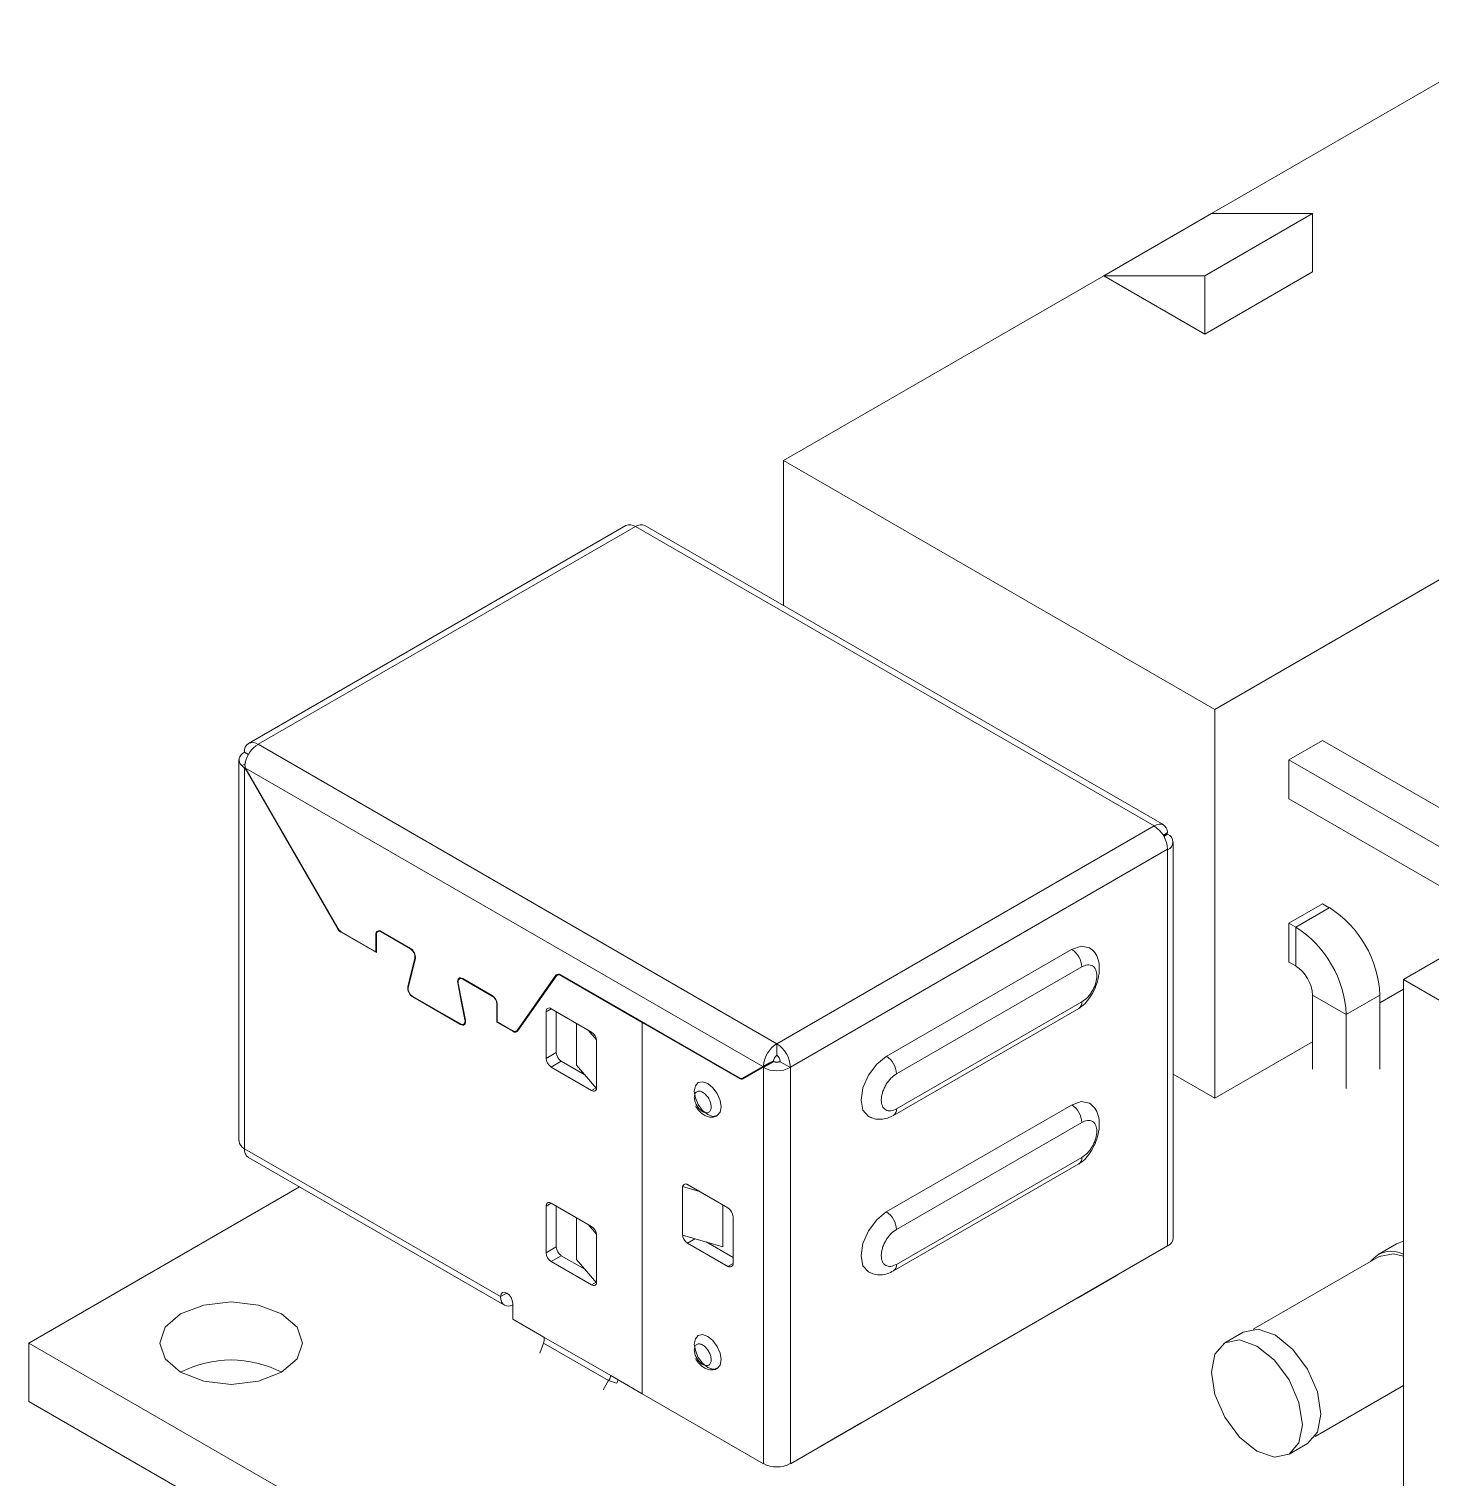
# Model space of a CAD drawing. Header units: millimetres. Extents: x -37 to 256, y 6 to 200.
# Drawn here: x 189.16 to 203.86, y 182.93 to 198.13 of the extents above; entities that cross this region are included whole.
import ezdxf

# ---------------------------------------------------------------- set-up
doc = ezdxf.new("R2010")
doc.units = ezdxf.units.MM

msp = doc.modelspace()

# ---------------------------------------------------------------- linework, layer by layer
at = {"color": 7, "linetype": 'Continuous', "lineweight": 15}
for p, q in [((204.927, 198.133), (201.568, 196.194)), ((201.568, 196.194), (200.437, 195.541)), ((201.497, 195.541), (202.629, 196.194)), ((202.629, 196.194), (201.568, 196.194)), ((202.629, 196.194), (202.629, 195.582)), ((200.437, 195.541), (197.078, 193.602)), ((200.437, 195.541), (201.497, 194.928)), ((200.437, 195.541), (201.497, 195.541)), ((201.497, 194.928), (202.629, 195.582)), ((201.497, 195.541), (201.497, 194.928)), ((201.603, 190.989), (209.452, 195.52)), ((197.078, 193.602), (201.603, 190.989)), ((197.078, 193.602), (197.078, 192.077)), ((195.422, 192.918), (191.462, 190.632)), ((191.562, 190.622), (195.522, 192.908)), ((195.522, 192.908), (200.967, 189.765)), ((201.067, 189.775), (195.622, 192.918)), ((201.603, 190.989), (201.603, 186.907)), ((202.735, 190.663), (202.381, 190.458)), ((204.75, 189.499), (202.735, 190.663)), ((191.462, 190.516), (191.421, 190.54)), ((197.007, 187.479), (191.562, 190.622)), ((191.362, 190.459), (191.362, 186.458)), ((191.426, 190.412), (191.391, 190.4)), ((191.429, 190.376), (191.421, 190.371)), ((191.421, 186.376), (191.421, 190.371)), ((196.859, 187.238), (191.43, 190.372)), ((192.399, 188.691), (191.437, 190.358)), ((204.396, 189.295), (202.381, 190.458)), ((202.381, 190.458), (202.381, 190.05)), ((191.437, 190.35), (192.395, 188.689)), ((207.189, 190.234), (203.583, 188.153)), ((204.396, 188.887), (202.381, 190.05)), ((200.967, 189.765), (197.007, 187.479)), ((201.063, 189.666), (201.108, 189.696)), ((201.101, 189.687), (201.063, 189.665)), ((201.101, 189.687), (201.063, 189.665)), ((201.093, 189.674), (201.067, 189.659)), ((201.069, 189.655), (201.108, 189.678)), ((201.108, 189.696), (201.101, 189.687)), ((201.167, 185.437), (201.167, 189.596)), ((201.108, 189.52), (197.149, 187.234)), ((201.108, 189.514), (201.108, 189.52)), ((201.108, 185.355), (201.108, 189.514)), ((202.735, 188.948), (202.381, 188.744)), ((202.452, 188.703), (202.805, 188.907)), ((202.805, 188.907), (202.735, 188.948)), ((202.381, 188.744), (202.381, 188.335)), ((202.452, 188.703), (202.381, 188.744)), ((202.452, 188.295), (202.452, 188.703)), ((192.8, 188.444), (192.433, 188.655)), ((192.433, 188.65), (192.805, 188.435)), ((192.8, 188.627), (192.8, 188.444)), ((192.805, 188.435), (192.805, 188.624)), ((192.835, 188.665), (192.819, 188.656)), ((193.162, 188.479), (192.853, 188.658)), ((192.853, 188.652), (193.162, 188.474)), ((192.8, 188.444), (192.805, 188.446)), ((193.209, 188.378), (193.171, 188.224)), ((198.156, 187.346), (200.101, 188.469)), ((193.139, 188.069), (193.214, 188.373)), ((198.262, 187.162), (200.207, 188.285)), ((202.452, 188.295), (202.381, 188.335)), ((193.171, 188.224), (193.135, 188.076)), ((193.659, 188.117), (193.695, 187.927)), ((193.701, 187.917), (193.663, 188.115)), ((193.692, 188.17), (193.676, 188.161)), ((194.02, 187.984), (193.71, 188.163)), ((193.71, 188.157), (194.02, 187.979)), ((194.689, 188.197), (194.281, 187.616)), ((194.285, 187.611), (194.694, 188.192)), ((194.719, 188.209), (194.702, 188.199)), ((196.614, 187.12), (194.74, 188.202)), ((194.74, 188.196), (195.593, 187.703)), ((203.583, 188.153), (210.018, 184.438)), ((203.583, 188.153), (203.583, 182.09)), ((193.687, 187.687), (193.186, 187.976)), ((193.186, 187.97), (193.687, 187.681)), ((193.695, 187.927), (193.733, 187.729)), ((202.629, 187.988), (202.982, 187.784)), ((202.629, 187.988), (202.629, 187.213)), ((202.982, 187.784), (203.336, 187.988)), ((203.336, 187.907), (203.583, 188.05)), ((203.336, 187.988), (203.336, 187.213)), ((193.738, 187.727), (193.701, 187.917)), ((194.068, 187.895), (194.068, 187.706)), ((194.073, 187.709), (194.073, 187.893)), ((194.585, 187.325), (194.585, 187.815)), ((194.638, 187.846), (195.063, 187.601)), ((194.691, 187.387), (194.691, 187.815)), ((198.231, 186.726), (200.176, 187.849)), ((200.207, 187.917), (198.262, 186.795)), ((202.982, 187.784), (202.982, 187.009)), ((193.721, 187.683), (193.736, 187.692)), ((194.068, 187.706), (194.073, 187.709)), ((194.068, 187.706), (194.24, 187.607)), ((194.24, 187.612), (194.073, 187.709)), ((194.274, 187.609), (194.292, 187.62)), ((194.903, 187.254), (194.903, 187.693)), ((195.027, 187.622), (195.115, 187.52)), ((195.598, 187.706), (195.593, 187.703)), ((195.593, 187.703), (196.614, 187.114)), ((195.593, 187.703), (195.593, 183.804)), ((195.116, 187.009), (195.116, 187.519)), ((195.116, 187.509), (195.116, 187.019)), ((197.007, 187.356), (197.007, 187.479)), ((201.603, 186.907), (202.629, 187.498)), ((194.691, 187.387), (194.585, 187.325)), ((194.744, 187.295), (194.638, 187.234)), ((195.063, 186.989), (194.638, 187.234)), ((194.992, 187.152), (194.744, 187.295)), ((195.115, 187.01), (194.903, 187.254)), ((196.648, 187.116), (196.859, 187.238)), ((196.648, 187.116), (196.754, 187.177)), ((196.651, 187.11), (196.85, 187.225)), ((196.956, 187.286), (196.85, 187.225)), ((196.912, 187.269), (196.859, 187.238)), ((196.859, 187.238), (196.912, 187.269)), ((196.859, 187.238), (196.866, 187.247)), ((196.972, 187.298), (196.866, 187.247)), ((196.866, 187.228), (196.972, 187.29)), ((196.866, 187.228), (196.866, 183.069)), ((196.912, 187.269), (196.923, 187.274)), ((197.042, 187.295), (197.042, 187.29)), ((197.042, 187.29), (197.149, 187.228)), ((197.149, 187.228), (197.149, 187.234)), ((197.149, 187.228), (197.149, 183.069)), ((201.167, 187.158), (201.603, 186.907)), ((198.156, 185.713), (200.101, 186.835)), ((198.262, 185.529), (200.207, 186.652)), ((191.421, 186.376), (194.108, 184.825)), ((191.462, 186.284), (194.149, 184.733)), ((200.207, 186.284), (198.262, 185.162)), ((198.231, 185.093), (200.176, 186.216)), ((191.999, 185.975), (189.158, 184.335)), ((196.017, 185.468), (196.017, 185.978)), ((196.017, 185.478), (196.017, 185.968)), ((196.018, 185.978), (196.194, 185.927)), ((196.07, 185.999), (196.494, 185.754)), ((194.638, 185.805), (195.063, 185.56)), ((194.585, 185.284), (194.585, 185.774)), ((194.691, 185.345), (194.691, 185.774)), ((194.903, 185.213), (194.903, 185.652)), ((196.441, 185.784), (196.441, 185.345)), ((196.548, 185.662), (196.548, 185.172)), ((195.027, 185.58), (195.115, 185.479)), ((194.691, 185.345), (194.585, 185.284)), ((195.116, 184.968), (195.116, 185.478)), ((195.116, 185.468), (195.116, 184.978)), ((196.441, 185.345), (196.018, 185.468)), ((196.494, 185.141), (196.07, 185.386)), ((196.548, 185.233), (196.265, 185.397)), ((201.108, 185.355), (197.149, 183.069)), ((203.511, 185.379), (203.316, 185.267)), ((203.511, 185.379), (203.583, 185.406)), ((194.744, 185.253), (194.638, 185.192)), ((195.063, 184.947), (194.638, 185.192)), ((194.992, 185.111), (194.744, 185.253)), ((194.903, 185.213), (195.115, 184.969)), ((203.329, 185.245), (202.006, 184.481)), ((200.578, 185.049), (200.161, 184.808)), ((200.578, 185.049), (200.578, 185.049)), ((194.235, 184.588), (194.235, 184.751)), ((200.161, 184.808), (200.161, 184.808)), ((200.161, 184.808), (200.161, 184.808)), ((194.563, 184.399), (194.235, 184.588)), ((201.902, 184.45), (201.708, 184.338)), ((189.158, 184.335), (231.585, 159.843)), ((189.158, 184.335), (189.158, 183.722)), ((194.519, 184.23), (194.558, 184.335)), ((195.241, 183.941), (194.558, 184.335)), ((194.563, 184.399), (195.265, 183.994)), ((199.231, 184.272), (198.814, 184.031)), ((199.231, 184.272), (199.231, 184.272)), ((195.593, 183.804), (195.265, 183.994)), ((198.814, 184.031), (198.814, 184.031)), ((198.814, 184.031), (198.814, 184.031)), ((195.241, 183.941), (195.184, 183.845)), ((195.241, 183.941), (195.324, 183.916)), ((195.342, 183.949), (195.326, 183.916)), ((202.656, 183.355), (203.583, 183.891)), ((189.158, 183.722), (231.585, 159.23)), ((196.866, 183.069), (195.593, 183.804)), ((197.884, 183.494), (197.467, 183.253)), ((197.884, 183.494), (197.884, 183.494)), ((197.467, 183.253), (197.467, 183.253)), ((197.467, 183.253), (197.467, 183.253)), ((202.383, 183.169), (202.577, 183.281))]:
    msp.add_line(p, q, dxfattribs=at)
at = {"color": 8, "linetype": 'Continuous', "lineweight": 15}
for p, q in [((191.437, 190.35), (191.44, 190.352)), ((192.395, 188.689), (192.399, 188.691)), ((192.438, 188.653), (192.433, 188.65)), ((192.805, 188.63), (192.8, 188.627)), ((192.853, 188.652), (192.858, 188.655)), ((193.162, 188.474), (193.167, 188.476)), ((193.209, 188.378), (193.215, 188.381)), ((193.171, 188.224), (193.178, 188.227)), ((193.135, 188.076), (193.141, 188.08)), ((193.663, 188.119), (193.659, 188.117)), ((193.71, 188.157), (193.715, 188.16)), ((194.711, 188.209), (194.689, 188.197)), ((194.74, 188.196), (194.745, 188.199)), ((193.191, 187.973), (193.186, 187.97)), ((193.695, 187.927), (193.699, 187.929)), ((194.02, 187.979), (194.024, 187.981)), ((194.068, 187.895), (194.072, 187.898)), ((194.638, 187.846), (194.585, 187.815)), ((193.687, 187.681), (193.692, 187.684)), ((193.733, 187.729), (193.737, 187.731)), ((194.281, 187.616), (194.295, 187.624)), ((194.24, 187.607), (194.245, 187.61)), ((196.969, 187.297), (196.972, 187.295)), ((196.972, 187.29), (196.972, 187.295)), ((197.042, 187.29), (197.042, 187.295)), ((195.11, 187.016), (195.063, 186.989)), ((196.614, 187.114), (196.619, 187.117)), ((194.638, 185.805), (194.585, 185.774)), ((196.147, 185.431), (196.07, 185.386)), ((196.548, 185.172), (196.494, 185.141)), ((195.11, 184.975), (195.063, 184.947)), ((194.172, 184.861), (194.108, 184.825))]:
    msp.add_line(p, q, dxfattribs=at)
at = {"color": 7, "linetype": 'Continuous', "lineweight": 15, "flags": 128}
for points in [[(191.391, 190.4), (191.376, 190.417), (191.367, 190.435), (191.363, 190.454), (191.364, 190.473), (191.371, 190.492), (191.383, 190.509), (191.4, 190.526), (191.421, 190.54)], [(200.967, 189.765), (200.993, 189.777), (201.018, 189.783), (201.042, 189.783), (201.063, 189.777), (201.08, 189.764), (201.094, 189.746), (201.103, 189.723), (201.108, 189.696)], [(200.101, 188.469), (200.202, 188.504), (200.288, 188.487), (200.295, 188.483)], [(193.659, 188.117), (193.657, 188.131), (193.658, 188.145), (193.662, 188.156), (193.668, 188.164), (193.677, 188.169), (193.687, 188.17), (193.698, 188.168), (193.71, 188.163)], [(193.663, 188.115), (193.662, 188.129), (193.663, 188.141), (193.666, 188.151), (193.672, 188.158), (193.68, 188.163), (193.689, 188.164), (193.699, 188.162), (193.71, 188.157)], [(193.733, 187.729), (193.735, 187.715), (193.734, 187.704), (193.73, 187.694), (193.724, 187.686), (193.717, 187.682), (193.708, 187.68), (193.697, 187.682), (193.687, 187.687)], [(193.738, 187.727), (193.74, 187.713), (193.738, 187.7), (193.735, 187.689), (193.728, 187.68), (193.72, 187.675), (193.71, 187.674), (193.698, 187.676), (193.687, 187.681)], [(197.999, 186.703), (197.969, 186.715), (197.911, 186.781), (197.891, 186.887), (197.911, 187.016), (197.969, 187.148), (198.055, 187.264), (198.156, 187.346)], [(196.424, 186.815), (196.413, 186.759), (196.382, 186.724), (196.336, 186.715), (196.282, 186.734), (196.228, 186.777), (196.182, 186.839), (196.152, 186.91), (196.141, 186.979), (196.152, 187.035), (196.182, 187.07), (196.228, 187.079), (196.282, 187.06), (196.336, 187.017), (196.382, 186.955), (196.413, 186.884), (196.424, 186.815)], [(200.101, 186.835), (200.202, 186.871), (200.288, 186.854), (200.295, 186.85)], [(197.999, 185.069), (197.969, 185.082), (197.911, 185.148), (197.891, 185.254), (197.911, 185.382), (197.969, 185.515), (198.055, 185.631), (198.156, 185.713)], [(203.583, 185.247), (203.478, 185.274), (203.329, 185.245)], [(190.749, 184.029), (190.993, 183.935), (191.28, 183.902), (191.567, 183.935), (191.81, 184.029), (191.972, 184.169), (192.03, 184.335), (191.972, 184.501), (191.81, 184.641), (191.567, 184.735), (191.28, 184.768), (190.993, 184.735), (190.749, 184.641), (190.587, 184.501), (190.53, 184.335), (190.587, 184.169), (190.749, 184.029)], [(194.108, 184.825), (194.113, 184.85), (194.127, 184.866), (194.147, 184.87), (194.172, 184.861), (194.196, 184.842), (194.217, 184.814), (194.23, 184.782), (194.235, 184.751)], [(194.235, 184.736), (194.222, 184.73), (194.195, 184.724), (194.171, 184.725), (194.149, 184.733), (194.132, 184.748), (194.119, 184.768), (194.111, 184.794), (194.108, 184.825)], [(196.424, 184.162), (196.413, 184.105), (196.382, 184.07), (196.336, 184.061), (196.282, 184.08), (196.228, 184.124), (196.182, 184.185), (196.152, 184.256), (196.141, 184.325), (196.152, 184.381), (196.182, 184.416), (196.228, 184.425), (196.282, 184.406), (196.336, 184.363), (196.382, 184.301), (196.413, 184.23), (196.424, 184.162)], [(202.577, 183.281), (202.577, 183.281), (202.681, 183.4), (202.717, 183.59), (202.681, 183.822), (202.577, 184.06), (202.422, 184.269), (202.24, 184.417), (202.057, 184.48), (201.902, 184.45)], [(201.568, 184.029), (201.604, 183.797), (201.708, 183.558), (201.863, 183.349), (202.045, 183.202), (202.228, 183.139), (202.383, 183.169), (202.486, 183.288), (202.523, 183.478), (202.486, 183.71), (202.383, 183.948), (202.228, 184.157), (202.045, 184.304), (201.863, 184.368), (201.708, 184.338), (201.604, 184.219), (201.568, 184.029)]]:
    msp.add_lwpolyline(points, dxfattribs=at)
at = {"color": 7, "linetype": 'Continuous', "lineweight": 15}
for centre, radius, start, end in [((195.464, 192.826), 0.101, 54.3824, 114.3071), ((195.581, 192.829), 0.0983, 64.9274, 126.383), ((191.507, 190.554), 0.0873, 50.7967, 189.214), ((191.732, 190.359), 0.313, 122.9077, 166.1585), ((191.328, 190.288), 0.125, 29.8978, 42.0411), ((191.548, 190.422), 0.128, 203.151, 210.0192), ((200.801, 189.506), 0.307, 2.6055, 57.3945), ((201.106, 189.65), 0.0278, 85.9695, 119.2112), ((201.077, 189.596), 0.0873, 290.7834, 69.2166), ((202.184, 187.936), 1.153, 2.6055, 57.3945), ((192.49, 188.741), 0.108, 208.8556, 238.0453), ((192.485, 188.739), 0.098, 208.8556, 238.0453), ((201.831, 187.732), 1.153, 2.6055, 57.3945), ((192.832, 188.633), 0.0328, 50.7967, 189.214), ((192.834, 188.629), 0.0297, 50.7967, 189.214), ((193.105, 188.386), 0.109, 353.3617, 58.5232), ((193.111, 188.389), 0.099, 353.3617, 58.5232), ((199.977, 188.274), 0.231, 2.6055, 57.3945), ((202.245, 187.971), 0.384, 2.6055, 57.3945), ((193.243, 188.063), 0.109, 173.3422, 238.5264), ((194.717, 188.174), 0.0361, 50.7518, 139.4672), ((194.719, 188.17), 0.033, 50.7518, 139.4672), ((193.232, 188.058), 0.0943, 173.2759, 240.4513), ((193.958, 187.887), 0.115, 2.6055, 57.3945), ((193.963, 187.891), 0.105, 2.6055, 57.3945), ((194.618, 187.821), 0.0328, 50.7967, 189.214), ((194.258, 187.636), 0.0299, 230.7518, 319.4672), ((194.26, 187.632), 0.033, 230.7518, 319.4672), ((195, 187.504), 0.115, 2.6055, 57.3945), ((197.175, 187.218), 0.311, 122.7882, 174.5644), ((196.842, 187.22), 0.307, 2.6055, 57.3945), ((194.7, 187.331), 0.115, 182.6055, 237.3945), ((194.807, 187.392), 0.115, 182.6055, 237.3945), ((197.049, 187.292), 0.0768, 122.6055, 177.3945), ((197.049, 187.291), 0.0776, 122.7882, 174.5644), ((196.966, 187.292), 0.0768, 2.6055, 57.3945), ((198.032, 187.152), 0.231, 2.6055, 57.3945), ((196.743, 187.198), 0.0299, 259.6542, 296.2753), ((196.864, 187.201), 0.0278, 85.9695, 119.2112), ((197.007, 187.501), 0.307, 242.6097, 297.3903), ((196.97, 187.262), 0.0278, 85.9695, 119.2112), ((197.007, 187.363), 0.0769, 242.6097, 297.3903), ((197.007, 187.358), 0.0769, 242.6097, 297.3903), ((195.083, 187.014), 0.0328, 230.7967, 9.214), ((196.634, 187.147), 0.0342, 234.3818, 294.314), ((196.636, 187.144), 0.0377, 234.3818, 294.314), ((199.977, 186.641), 0.231, 2.6055, 57.3945), ((191.463, 186.468), 0.101, 185.6948, 245.6253), ((191.516, 186.364), 0.0959, 172.7435, 235.9443), ((196.05, 185.973), 0.0328, 50.7967, 189.214), ((194.618, 185.779), 0.0328, 50.7967, 189.214), ((196.432, 185.657), 0.115, 2.6055, 57.3945), ((198.032, 185.519), 0.231, 2.6055, 57.3945), ((195, 185.463), 0.115, 2.6055, 57.3945), ((194.807, 185.351), 0.115, 182.6055, 237.3945), ((196.132, 185.483), 0.115, 182.6055, 237.3945), ((201.067, 185.447), 0.101, 294.3747, 354.3052), ((194.7, 185.289), 0.115, 182.6055, 237.3945), ((203.455, 185.029), 0.271, 61.6554, 143.017), ((196.515, 185.167), 0.0328, 230.7967, 9.214), ((195.083, 184.973), 0.0328, 230.7967, 9.214), ((191.28, 183.005), 1.153, 62.6158, 117.3842), ((197.007, 183.342), 0.307, 242.6097, 297.3903)]:
    msp.add_arc(centre, radius, start, end, dxfattribs=at)
at = {"color": 8, "linetype": 'Continuous', "lineweight": 15}
for centre, radius, start, end in [((200.135, 187.908), 0.0719, 304.0564, 7.2558), ((198.187, 186.787), 0.0755, 305.7059, 5.6197), ((200.135, 186.275), 0.0719, 304.0564, 7.2558), ((198.187, 185.154), 0.0755, 305.7059, 5.6197)]:
    msp.add_arc(centre, radius, start, end, dxfattribs=at)
at = {"color": 7, "linetype": 'Continuous', "lineweight": 15}
for points, knots in [([(191.421, 190.371), (191.416, 190.376), (191.408, 190.383), (191.398, 190.392), (191.393, 190.397), (191.391, 190.4)], [0, 0, 0, 0, 0.427728, 0.712753, 1, 1, 1, 1]), ([(191.429, 190.434), (191.427, 190.427), (191.425, 190.413), (191.425, 190.392), (191.428, 190.379), (191.43, 190.372)], [0, 0, 0, 0, 0.35777, 0.675436, 1, 1, 1, 1]), ([(200.176, 187.849), (200.197, 187.863), (200.239, 187.893), (200.299, 187.968), (200.349, 188.06), (200.383, 188.163), (200.395, 188.267), (200.383, 188.362), (200.349, 188.441), (200.308, 188.472), (200.288, 188.487)], [0, 0, 0, 0, 0.1168449, 0.2368663, 0.3596712, 0.4848387, 0.611925, 0.740467, 0.8699877, 1, 1, 1, 1]), ([(200.207, 187.917), (200.227, 187.931), (200.258, 187.953), (200.295, 187.997), (200.32, 188.036), (200.341, 188.077), (200.36, 188.131), (200.37, 188.195), (200.36, 188.248), (200.341, 188.28), (200.32, 188.297), (200.295, 188.306), (200.258, 188.308), (200.227, 188.294), (200.207, 188.285)], [0, 0, 0, 0, 0.119721, 0.18467, 0.25, 0.314949, 0.380279, 0.5, 0.619721, 0.68467, 0.75, 0.814949, 0.880279, 1, 1, 1, 1]), ([(198.262, 186.795), (198.242, 186.786), (198.211, 186.772), (198.174, 186.773), (198.149, 186.782), (198.128, 186.8), (198.109, 186.831), (198.099, 186.884), (198.109, 186.949), (198.128, 187.003), (198.149, 187.044), (198.174, 187.082), (198.211, 187.127), (198.242, 187.148), (198.262, 187.162)], [0, 0, 0, 0, 0.119721, 0.185051, 0.25, 0.31533, 0.380279, 0.5, 0.619721, 0.685051, 0.75, 0.81533, 0.880279, 1, 1, 1, 1]), ([(196.141, 186.917), (196.142, 186.929), (196.144, 186.948), (196.155, 186.966), (196.17, 186.978), (196.19, 186.983), (196.212, 186.977), (196.235, 186.966), (196.258, 186.948), (196.278, 186.924), (196.297, 186.896), (196.314, 186.858), (196.316, 186.829), (196.318, 186.815)], [0, 0, 0, 0, 0.119737, 0.186385, 0.250031, 0.376378, 0.437465, 0.500387, 0.621503, 0.686899, 0.750392, 0.876003, 1, 1, 1, 1]), ([(196.318, 186.815), (196.317, 186.803), (196.315, 186.784), (196.304, 186.767), (196.289, 186.754), (196.269, 186.75), (196.247, 186.755), (196.224, 186.766), (196.201, 186.785), (196.18, 186.809), (196.162, 186.837), (196.145, 186.875), (196.142, 186.903), (196.141, 186.917)], [0, 0, 0, 0, 0.119737, 0.1863853, 0.2500313, 0.3763785, 0.4374654, 0.5003865, 0.6215032, 0.6868993, 0.7503915, 0.8760034, 1, 1, 1, 1]), ([(196.155, 186.823), (196.155, 186.822), (196.159, 186.816), (196.168, 186.803), (196.184, 186.781), (196.208, 186.755), (196.241, 186.73), (196.281, 186.711), (196.327, 186.706), (196.364, 186.711), (196.379, 186.723), (196.382, 186.725)], [0, 0, 0, 0, 0.011003, 0.072512, 0.161051, 0.287599, 0.436046, 0.602525, 0.779515, 0.95744, 1, 1, 1, 1]), ([(197.969, 186.715), (197.989, 186.706), (198.029, 186.687), (198.097, 186.683), (198.166, 186.694), (198.21, 186.716), (198.231, 186.726)], [0, 0, 0, 0, 0.2582918, 0.5131752, 0.7613955, 1, 1, 1, 1]), ([(200.176, 186.216), (200.197, 186.23), (200.239, 186.26), (200.299, 186.335), (200.349, 186.427), (200.383, 186.53), (200.395, 186.634), (200.383, 186.729), (200.349, 186.808), (200.308, 186.839), (200.288, 186.854)], [0, 0, 0, 0, 0.116845, 0.236866, 0.359671, 0.484839, 0.611925, 0.740467, 0.869988, 1, 1, 1, 1]), ([(200.207, 186.284), (200.227, 186.298), (200.258, 186.32), (200.295, 186.364), (200.32, 186.403), (200.341, 186.444), (200.36, 186.498), (200.37, 186.562), (200.36, 186.615), (200.341, 186.647), (200.32, 186.664), (200.295, 186.673), (200.258, 186.675), (200.227, 186.661), (200.207, 186.652)], [0, 0, 0, 0, 0.119721, 0.18467, 0.25, 0.314949, 0.380279, 0.5, 0.619721, 0.68467, 0.75, 0.814949, 0.880279, 1, 1, 1, 1]), ([(198.262, 185.162), (198.242, 185.153), (198.211, 185.139), (198.174, 185.14), (198.149, 185.149), (198.128, 185.167), (198.109, 185.198), (198.099, 185.251), (198.109, 185.316), (198.128, 185.37), (198.149, 185.411), (198.174, 185.449), (198.211, 185.494), (198.242, 185.515), (198.262, 185.529)], [0, 0, 0, 0, 0.119721, 0.185051, 0.25, 0.31533, 0.380279, 0.5, 0.619721, 0.685051, 0.75, 0.81533, 0.880279, 1, 1, 1, 1]), ([(197.969, 185.082), (197.989, 185.073), (198.029, 185.054), (198.097, 185.049), (198.166, 185.061), (198.21, 185.083), (198.231, 185.093)], [0, 0, 0, 0, 0.258292, 0.513175, 0.761396, 1, 1, 1, 1]), ([(194.558, 184.335), (194.56, 184.344), (194.564, 184.357), (194.565, 184.379), (194.564, 184.391), (194.563, 184.399)], [0, 0, 0, 0, 0.380693, 0.641499, 1, 1, 1, 1]), ([(196.141, 184.264), (196.142, 184.276), (196.144, 184.295), (196.155, 184.312), (196.17, 184.325), (196.19, 184.329), (196.212, 184.324), (196.235, 184.313), (196.258, 184.294), (196.278, 184.27), (196.297, 184.242), (196.314, 184.204), (196.316, 184.176), (196.318, 184.162)], [0, 0, 0, 0, 0.119737, 0.186385, 0.250031, 0.376378, 0.437465, 0.500387, 0.621503, 0.686899, 0.750392, 0.876003, 1, 1, 1, 1]), ([(196.318, 184.162), (196.317, 184.149), (196.315, 184.13), (196.304, 184.113), (196.289, 184.101), (196.269, 184.096), (196.247, 184.102), (196.224, 184.112), (196.201, 184.131), (196.18, 184.155), (196.162, 184.183), (196.145, 184.221), (196.142, 184.25), (196.141, 184.264)], [0, 0, 0, 0, 0.119737, 0.186385, 0.250031, 0.376378, 0.437465, 0.500387, 0.621503, 0.686899, 0.750392, 0.876003, 1, 1, 1, 1]), ([(196.155, 184.17), (196.155, 184.169), (196.159, 184.162), (196.168, 184.149), (196.184, 184.127), (196.208, 184.102), (196.241, 184.077), (196.281, 184.058), (196.327, 184.052), (196.364, 184.057), (196.379, 184.069), (196.382, 184.072)], [0, 0, 0, 0, 0.011003, 0.072512, 0.161051, 0.287599, 0.436046, 0.602525, 0.779515, 0.95744, 1, 1, 1, 1]), ([(195.265, 183.994), (195.263, 183.987), (195.261, 183.977), (195.252, 183.959), (195.245, 183.948), (195.241, 183.941)], [0, 0, 0, 0, 0.380693, 0.641499, 1, 1, 1, 1])]:
    msp.add_open_spline(points, degree=3, knots=knots, dxfattribs=at)

doc.saveas('drawing.dxf')
